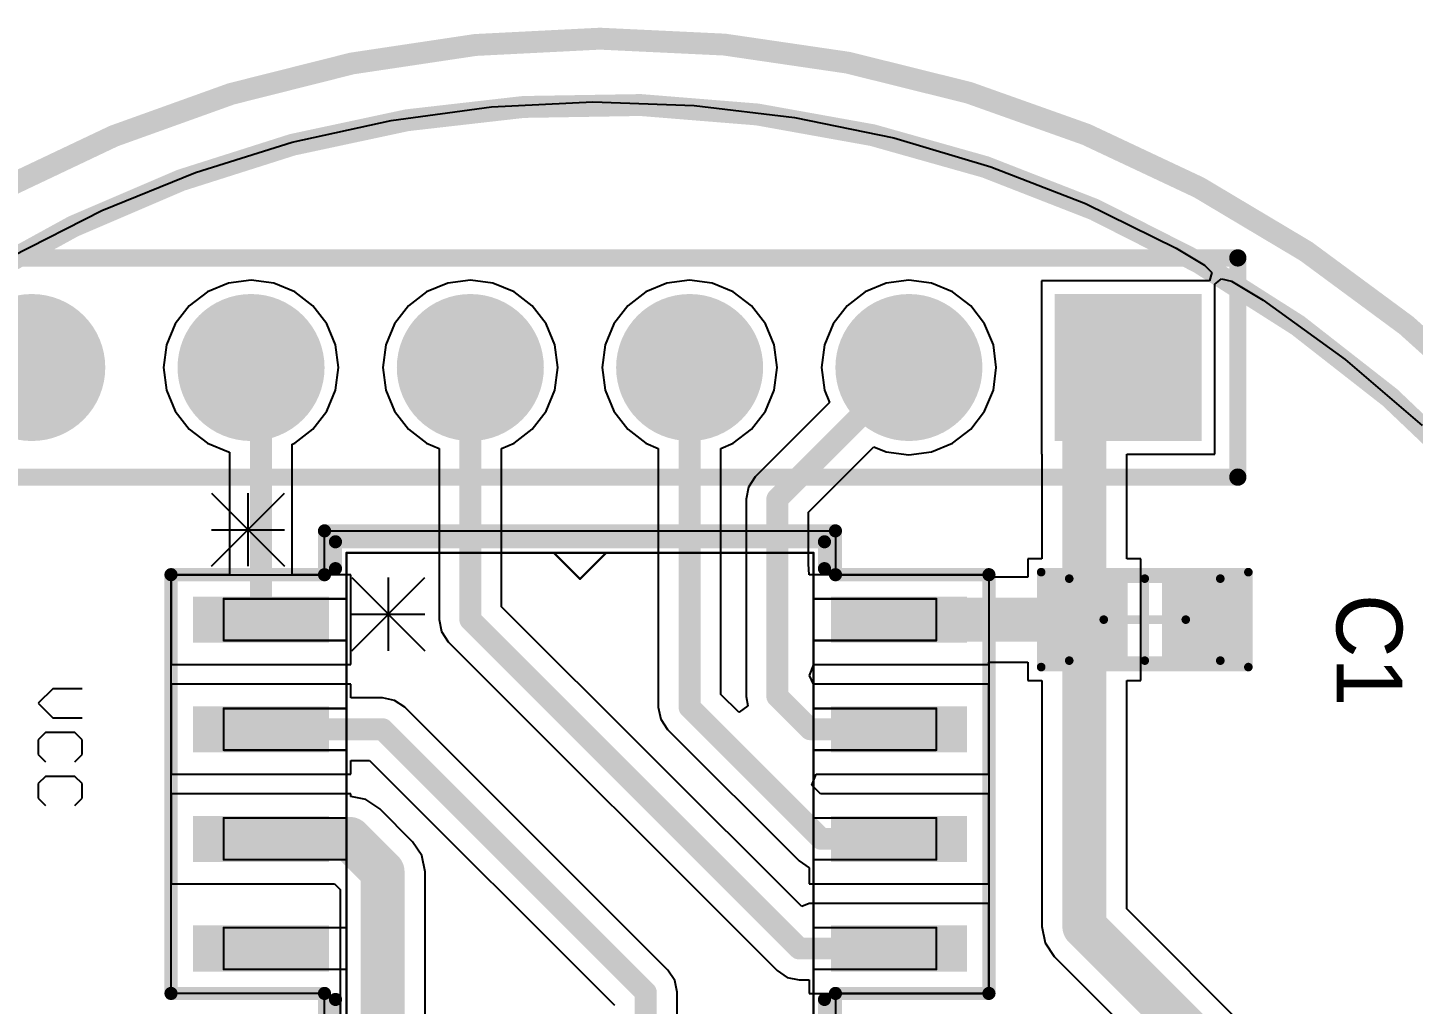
# Model space of a CAD drawing. Header units: millimetres. Extents: x 1.33 to 2.86, y 0.66 to 1.83.
# Drawn here: x 1.648 to 2.28, y 1.385 to 1.83 of the extents above; entities that cross this region are included whole.
import ezdxf

# ---------------------------------------------------------------- set-up
doc = ezdxf.new("R2010")
doc.units = ezdxf.units.MM
doc.header["$MEASUREMENT"] = 0
for name, color, linetype in [('BottomLayer', 5, 'Continuous'), ('BottomOverlay', 54, 'Continuous'), ('BottomSolder', 6, 'Continuous'), ('Mechanical13', 56, 'Continuous'), ('Mechanical15', 56, 'Continuous'), ('Mechanical9', 56, 'Continuous'), ('MultiLayer', 9, 'Continuous'), ('PadHoleLayer', 156, 'Continuous'), ('TopLayer', 1, 'Continuous'), ('TopOverlay', 2, 'Continuous'), ('TopPaste', 8, 'Continuous'), ('TopSolder', 216, 'Continuous')]:
    doc.layers.add(name, color=color, linetype=linetype)

# ---------------------------------------------------------------- blocks, each defined once
blk = doc.blocks.new('HDR1X6_1')
at = {"layer": 'BottomLayer', "const_width": 0.02953}
for points in [[(0.08524, 0, 1), (0.11476, 0, 1)], [(0.18524, 0, 1), (0.21476, 0, 1)], [(0.28524, 0, 1), (0.31476, 0, 1)], [(0.38524, 0, 1), (0.41476, 0, 1)], [(0.48524, 0, 1), (0.51476, 0, 1)]]:
    blk.add_lwpolyline(points, format="xyb", close=True, dxfattribs=at)
at = {"layer": 'BottomLayer'}
blk.add_solid([(-0.02953, -0.02953), (0.02953, -0.02953), (-0.02953, 0.02953), (0.02953, 0.02953)], dxfattribs=at)
at = {"layer": 'BottomSolder', "const_width": 0.03353}
for points in [[(0.08324, 0, 1), (0.11676, 0, 1)], [(0.18324, 0, 1), (0.21676, 0, 1)], [(0.28324, 0, 1), (0.31676, 0, 1)], [(0.38324, 0, 1), (0.41676, 0, 1)], [(0.48324, 0, 1), (0.51676, 0, 1)]]:
    blk.add_lwpolyline(points, format="xyb", close=True, dxfattribs=at)
at = {"layer": 'BottomSolder'}
blk.add_solid([(-0.03353, -0.03353), (0.03353, -0.03353), (-0.03353, 0.03353), (0.03353, 0.03353)], dxfattribs=at)
at = {"layer": 'MultiLayer', "const_width": 0.02953}
for points in [[(0.08524, 0, 1), (0.11476, 0, 1)], [(0.18524, 0, 1), (0.21476, 0, 1)], [(0.28524, 0, 1), (0.31476, 0, 1)], [(0.38524, 0, 1), (0.41476, 0, 1)], [(0.48524, 0, 1), (0.51476, 0, 1)]]:
    blk.add_lwpolyline(points, format="xyb", close=True, dxfattribs=at)
at = {"layer": 'MultiLayer'}
blk.add_solid([(-0.02953, -0.02953), (0.02953, -0.02953), (-0.02953, 0.02953), (0.02953, 0.02953)], dxfattribs=at)
at = {"layer": 'PadHoleLayer', "const_width": 0.01772}
for points in [[(-0.00886, 0, 1), (0.00886, 0, 1)], [(0.09114, 0, 1), (0.10886, 0, 1)], [(0.19114, 0, 1), (0.20886, 0, 1)], [(0.29114, 0, 1), (0.30886, 0, 1)], [(0.39114, 0, 1), (0.40886, 0, 1)], [(0.49114, 0, 1), (0.50886, 0, 1)]]:
    blk.add_lwpolyline(points, format="xyb", close=True, dxfattribs=at)
at = {"layer": 'TopLayer', "const_width": 0.02953}
for points in [[(0.08524, 0, 1), (0.11476, 0, 1)], [(0.18524, 0, 1), (0.21476, 0, 1)], [(0.28524, 0, 1), (0.31476, 0, 1)], [(0.38524, 0, 1), (0.41476, 0, 1)], [(0.48524, 0, 1), (0.51476, 0, 1)]]:
    blk.add_lwpolyline(points, format="xyb", close=True, dxfattribs=at)
at = {"layer": 'TopLayer'}
blk.add_solid([(-0.02953, -0.02953), (0.02953, -0.02953), (-0.02953, 0.02953), (0.02953, 0.02953)], dxfattribs=at)
at = {"layer": 'TopOverlay', "const_width": 0.00787}
for points in [[(-0.05, 0.05), (-0.05, -0.05)], [(0.55, 0.05), (-0.05, 0.05)], [(0.55, 0.05), (0.55, -0.05)], [(0.55, -0.05), (-0.05, -0.05)]]:
    blk.add_lwpolyline(points, dxfattribs=at)
at = {"layer": 'TopOverlay', "const_width": 0.00394}
for points in [[(-0.05197, 0.05, 1), (-0.04803, 0.05, 1)], [(-0.05197, 0.05, 1), (-0.04803, 0.05, 1)], [(0.54803, 0.05, 1), (0.55197, 0.05, 1)], [(0.54803, 0.05, 1), (0.55197, 0.05, 1)], [(-0.05197, -0.05, 1), (-0.04803, -0.05, 1)], [(-0.05197, -0.05, 1), (-0.04803, -0.05, 1)], [(0.54803, -0.05, 1), (0.55197, -0.05, 1)], [(0.54803, -0.05, 1), (0.55197, -0.05, 1)]]:
    blk.add_lwpolyline(points, format="xyb", close=True, dxfattribs=at)
at = {"layer": 'TopSolder', "const_width": 0.03353}
for points in [[(0.08324, 0, 1), (0.11676, 0, 1)], [(0.18324, 0, 1), (0.21676, 0, 1)], [(0.28324, 0, 1), (0.31676, 0, 1)], [(0.38324, 0, 1), (0.41676, 0, 1)], [(0.48324, 0, 1), (0.51676, 0, 1)]]:
    blk.add_lwpolyline(points, format="xyb", close=True, dxfattribs=at)
at = {"layer": 'TopSolder'}
blk.add_solid([(-0.03353, -0.03353), (0.03353, -0.03353), (-0.03353, 0.03353), (0.03353, 0.03353)], dxfattribs=at)
blk = doc.blocks.new('1025_B_2')
at = {"layer": 'BottomOverlay', "const_width": 0.01}
blk.add_lwpolyline([(0.73921, -0.14978, -7.20545), (0.73921, 0.14978)], format="xyb", dxfattribs=at)
blk = doc.blocks.new('1608_0603__4')
at = {"layer": 'Mechanical13', "const_width": 0.00394}
for points in [[(0.03445, 0.0187), (-0.03445, 0.0187)], [(-0.03445, 0.0187), (-0.03445, -0.0187)], [(0.03445, 0.0187), (0.03445, -0.0187)], [(0.03445, -0.0187), (-0.03445, -0.0187)]]:
    blk.add_lwpolyline(points, dxfattribs=at)
at = {"layer": 'Mechanical13', "const_width": 0.00197}
for points in [[(-0.03543, 0.0187, 1), (-0.03346, 0.0187, 1)], [(-0.03543, 0.0187, 1), (-0.03346, 0.0187, 1)], [(0.03346, 0.0187, 1), (0.03543, 0.0187, 1)], [(0.03346, 0.0187, 1), (0.03543, 0.0187, 1)], [(-0.03543, -0.0187, 1), (-0.03346, -0.0187, 1)], [(-0.03543, -0.0187, 1), (-0.03346, -0.0187, 1)], [(0.03346, -0.0187, 1), (0.03543, -0.0187, 1)], [(0.03346, -0.0187, 1), (0.03543, -0.0187, 1)]]:
    blk.add_lwpolyline(points, format="xyb", close=True, dxfattribs=at)
at = {"layer": 'Mechanical15', "const_width": 0.00394}
for points in [[(0.04724, 0.02165), (-0.04724, 0.02165)], [(-0.04724, 0.02165), (-0.04724, -0.02165)], [(0, 0.0187), (0, -0.0187)], [(0.04724, 0.02165), (0.04724, -0.02165)], [(0.0187, 0), (-0.0187, 0)], [(0.04724, -0.02165), (-0.04724, -0.02165)]]:
    blk.add_lwpolyline(points, dxfattribs=at)
at = {"layer": 'Mechanical15', "const_width": 0.00197}
for points in [[(-0.04823, 0.02165, 1), (-0.04626, 0.02165, 1)], [(-0.04823, 0.02165, 1), (-0.04626, 0.02165, 1)], [(-0.00098, 0.0187, 1), (0.00098, 0.0187, 1)], [(0.04626, 0.02165, 1), (0.04823, 0.02165, 1)], [(0.04626, 0.02165, 1), (0.04823, 0.02165, 1)], [(-0.01968, 0, 1), (-0.01772, 0, 1)], [(0.01772, 0, 1), (0.01969, 0, 1)], [(-0.00098, -0.0187, 1), (0.00098, -0.0187, 1)], [(-0.04823, -0.02165, 1), (-0.04626, -0.02165, 1)], [(-0.04823, -0.02165, 1), (-0.04626, -0.02165, 1)], [(0.04626, -0.02165, 1), (0.04823, -0.02165, 1)], [(0.04626, -0.02165, 1), (0.04823, -0.02165, 1)]]:
    blk.add_lwpolyline(points, format="xyb", close=True, dxfattribs=at)
at = {"layer": 'TopLayer'}
for points in [[(-0.01181, -0.01772), (-0.01181, 0.01772), (-0.04331, -0.01772), (-0.04331, 0.01772)], [(0.04331, -0.01772), (0.04331, 0.01772), (0.01181, -0.01772), (0.01181, 0.01772)]]:
    blk.add_solid(points, dxfattribs=at)
at = {"layer": 'TopPaste'}
for points in [[(-0.01181, -0.01772), (-0.01181, 0.01772), (-0.04331, -0.01772), (-0.04331, 0.01772)], [(0.04331, -0.01772), (0.04331, 0.01772), (0.01181, -0.01772), (0.01181, 0.01772)]]:
    blk.add_solid(points, dxfattribs=at)
at = {"layer": 'TopSolder'}
for points in [[(-0.00781, -0.02172), (-0.00781, 0.02172), (-0.04731, -0.02172), (-0.04731, 0.02172)], [(0.04731, -0.02172), (0.04731, 0.02172), (0.00781, -0.02172), (0.00781, 0.02172)]]:
    blk.add_solid(points, dxfattribs=at)
blk = doc.blocks.new('8S2_10')
at = {"layer": 'Mechanical13'}
for p, q in [((-0.104, 0.09415), (-0.07068, 0.06083)), ((-0.104, 0.06083), (-0.07068, 0.09415)), ((-0.08734, 0.06083), (-0.08734, 0.09415)), ((-0.104, 0.07749), (-0.07068, 0.07749))]:
    blk.add_line(p, q, dxfattribs=at)
at = {"layer": 'Mechanical13', "const_width": 0.001}
for points in [[(-0.1065, 0.1055), (0.1065, 0.1055)], [(-0.1065, -0.1055), (-0.1065, 0.1055)], [(-0.012, 0.1055), (0, 0.0935)], [(0, 0.0935), (0.012, 0.1055)], [(0.1065, -0.1055), (0.1065, 0.1055)], [(-0.1625, 0.0845), (-0.1065, 0.0845)], [(-0.1625, 0.0655), (-0.1625, 0.0845)], [(-0.1065, 0.0655), (-0.1065, 0.0845)], [(0.1065, 0.0655), (0.1065, 0.0845)], [(0.1065, 0.0845), (0.1625, 0.0845)], [(0.1625, 0.0655), (0.1625, 0.0845)], [(-0.1625, 0.0655), (-0.1065, 0.0655)], [(0.1065, 0.0655), (0.1625, 0.0655)], [(-0.1625, 0.0345), (-0.1065, 0.0345)], [(-0.1625, 0.0155), (-0.1625, 0.0345)], [(-0.1065, 0.0155), (-0.1065, 0.0345)], [(0.1065, 0.0155), (0.1065, 0.0345)], [(0.1065, 0.0345), (0.1625, 0.0345)], [(0.1625, 0.0155), (0.1625, 0.0345)], [(-0.1625, 0.0155), (-0.1065, 0.0155)], [(0.1065, 0.0155), (0.1625, 0.0155)], [(-0.1625, -0.0155), (-0.1065, -0.0155)], [(-0.1625, -0.0345), (-0.1625, -0.0155)], [(-0.1065, -0.0345), (-0.1065, -0.0155)], [(0.1065, -0.0345), (0.1065, -0.0155)], [(0.1065, -0.0155), (0.1625, -0.0155)], [(0.1625, -0.0345), (0.1625, -0.0155)], [(-0.1625, -0.0345), (-0.1065, -0.0345)], [(0.1065, -0.0345), (0.1625, -0.0345)], [(-0.1625, -0.0655), (-0.1065, -0.0655)], [(-0.1625, -0.0845), (-0.1625, -0.0655)], [(-0.1065, -0.0845), (-0.1065, -0.0655)], [(0.1065, -0.0845), (0.1065, -0.0655)], [(0.1065, -0.0655), (0.1625, -0.0655)], [(0.1625, -0.0845), (0.1625, -0.0655)], [(-0.1625, -0.0845), (-0.1065, -0.0845)], [(0.1065, -0.0845), (0.1625, -0.0845)], [(-0.1065, -0.1055), (0.1065, -0.1055)]]:
    blk.add_lwpolyline(points, dxfattribs=at)
at = {"layer": 'Mechanical13', "const_width": 0.0005}
for points in [[(-0.10675, 0.1055, 1), (-0.10625, 0.1055, 1)], [(-0.10675, 0.1055, 1), (-0.10625, 0.1055, 1)], [(-0.01225, 0.1055, 1), (-0.01175, 0.1055, 1)], [(0.01175, 0.1055, 1), (0.01225, 0.1055, 1)], [(0.10625, 0.1055, 1), (0.10675, 0.1055, 1)], [(0.10625, 0.1055, 1), (0.10675, 0.1055, 1)], [(-0.00025, 0.0935, 1), (0.00025, 0.0935, 1)], [(-0.00025, 0.0935, 1), (0.00025, 0.0935, 1)], [(-0.16275, 0.0845, 1), (-0.16225, 0.0845, 1)], [(-0.16275, 0.0845, 1), (-0.16225, 0.0845, 1)], [(-0.10675, 0.0845, 1), (-0.10625, 0.0845, 1)], [(-0.10675, 0.0845, 1), (-0.10625, 0.0845, 1)], [(0.10625, 0.0845, 1), (0.10675, 0.0845, 1)], [(0.10625, 0.0845, 1), (0.10675, 0.0845, 1)], [(0.16225, 0.0845, 1), (0.16275, 0.0845, 1)], [(0.16225, 0.0845, 1), (0.16275, 0.0845, 1)], [(-0.16275, 0.0655, 1), (-0.16225, 0.0655, 1)], [(-0.16275, 0.0655, 1), (-0.16225, 0.0655, 1)], [(-0.10675, 0.0655, 1), (-0.10625, 0.0655, 1)], [(-0.10675, 0.0655, 1), (-0.10625, 0.0655, 1)], [(0.10625, 0.0655, 1), (0.10675, 0.0655, 1)], [(0.10625, 0.0655, 1), (0.10675, 0.0655, 1)], [(0.16225, 0.0655, 1), (0.16275, 0.0655, 1)], [(0.16225, 0.0655, 1), (0.16275, 0.0655, 1)], [(-0.16275, 0.0345, 1), (-0.16225, 0.0345, 1)], [(-0.16275, 0.0345, 1), (-0.16225, 0.0345, 1)], [(-0.10675, 0.0345, 1), (-0.10625, 0.0345, 1)], [(-0.10675, 0.0345, 1), (-0.10625, 0.0345, 1)], [(0.10625, 0.0345, 1), (0.10675, 0.0345, 1)], [(0.10625, 0.0345, 1), (0.10675, 0.0345, 1)], [(0.16225, 0.0345, 1), (0.16275, 0.0345, 1)], [(0.16225, 0.0345, 1), (0.16275, 0.0345, 1)], [(-0.16275, 0.0155, 1), (-0.16225, 0.0155, 1)], [(-0.16275, 0.0155, 1), (-0.16225, 0.0155, 1)], [(-0.10675, 0.0155, 1), (-0.10625, 0.0155, 1)], [(-0.10675, 0.0155, 1), (-0.10625, 0.0155, 1)], [(0.10625, 0.0155, 1), (0.10675, 0.0155, 1)], [(0.10625, 0.0155, 1), (0.10675, 0.0155, 1)], [(0.16225, 0.0155, 1), (0.16275, 0.0155, 1)], [(0.16225, 0.0155, 1), (0.16275, 0.0155, 1)], [(-0.16275, -0.0155, 1), (-0.16225, -0.0155, 1)], [(-0.16275, -0.0155, 1), (-0.16225, -0.0155, 1)], [(-0.10675, -0.0155, 1), (-0.10625, -0.0155, 1)], [(-0.10675, -0.0155, 1), (-0.10625, -0.0155, 1)], [(0.10625, -0.0155, 1), (0.10675, -0.0155, 1)], [(0.10625, -0.0155, 1), (0.10675, -0.0155, 1)], [(0.16225, -0.0155, 1), (0.16275, -0.0155, 1)], [(0.16225, -0.0155, 1), (0.16275, -0.0155, 1)], [(-0.16275, -0.0345, 1), (-0.16225, -0.0345, 1)], [(-0.16275, -0.0345, 1), (-0.16225, -0.0345, 1)], [(-0.10675, -0.0345, 1), (-0.10625, -0.0345, 1)], [(-0.10675, -0.0345, 1), (-0.10625, -0.0345, 1)], [(0.10625, -0.0345, 1), (0.10675, -0.0345, 1)], [(0.10625, -0.0345, 1), (0.10675, -0.0345, 1)], [(0.16225, -0.0345, 1), (0.16275, -0.0345, 1)], [(0.16225, -0.0345, 1), (0.16275, -0.0345, 1)], [(-0.16275, -0.0655, 1), (-0.16225, -0.0655, 1)], [(-0.16275, -0.0655, 1), (-0.16225, -0.0655, 1)], [(-0.10675, -0.0655, 1), (-0.10625, -0.0655, 1)], [(-0.10675, -0.0655, 1), (-0.10625, -0.0655, 1)], [(0.10625, -0.0655, 1), (0.10675, -0.0655, 1)], [(0.10625, -0.0655, 1), (0.10675, -0.0655, 1)], [(0.16225, -0.0655, 1), (0.16275, -0.0655, 1)], [(0.16225, -0.0655, 1), (0.16275, -0.0655, 1)], [(-0.16275, -0.0845, 1), (-0.16225, -0.0845, 1)], [(-0.16275, -0.0845, 1), (-0.16225, -0.0845, 1)], [(-0.10675, -0.0845, 1), (-0.10625, -0.0845, 1)], [(-0.10675, -0.0845, 1), (-0.10625, -0.0845, 1)], [(0.10625, -0.0845, 1), (0.10675, -0.0845, 1)], [(0.10625, -0.0845, 1), (0.10675, -0.0845, 1)], [(0.16225, -0.0845, 1), (0.16275, -0.0845, 1)], [(0.16225, -0.0845, 1), (0.16275, -0.0845, 1)], [(-0.10675, -0.1055, 1), (-0.10625, -0.1055, 1)], [(-0.10675, -0.1055, 1), (-0.10625, -0.1055, 1)], [(0.10625, -0.1055, 1), (0.10675, -0.1055, 1)], [(0.10625, -0.1055, 1), (0.10675, -0.1055, 1)]]:
    blk.add_lwpolyline(points, format="xyb", close=True, dxfattribs=at)
at = {"layer": 'Mechanical15'}
for p, q in [((-0.1165, 0.0955), (-0.1165, 0.1155)), ((-0.1165, 0.1155), (0.1165, 0.1155)), ((0.1165, 0.1155), (0.1165, 0.0955)), ((-0.1865, -0.0955), (-0.1865, 0.0955)), ((-0.1865, 0.0955), (-0.1165, 0.0955)), ((0.1165, 0.0955), (0.1865, 0.0955)), ((0.1865, 0.0955), (0.1865, -0.0955)), ((-0.1165, -0.0955), (-0.1865, -0.0955)), ((-0.1165, -0.1155), (-0.1165, -0.0955)), ((0.1865, -0.0955), (0.1165, -0.0955)), ((0.1165, -0.0955), (0.1165, -0.1155)), ((0.1165, -0.1155), (-0.1165, -0.1155))]:
    blk.add_line(p, q, dxfattribs=at)
at = {"layer": 'Mechanical15', "const_width": 0.006}
for points in [[(-0.1165, 0.0955), (-0.1165, 0.1155)], [(-0.1165, 0.1155), (0.1165, 0.1155)], [(0.1165, 0.0955), (0.1165, 0.1155)], [(-0.1865, -0.0955), (-0.1865, 0.0955)], [(-0.1865, 0.0955), (-0.1165, 0.0955)], [(0.1165, 0.0955), (0.1865, 0.0955)], [(0.1865, -0.0955), (0.1865, 0.0955)], [(-0.1865, -0.0955), (-0.1165, -0.0955)], [(-0.1165, -0.1155), (-0.1165, -0.0955)], [(0.1165, -0.0955), (0.1865, -0.0955)], [(0.1165, -0.1155), (0.1165, -0.0955)], [(-0.1165, -0.1155), (0.1165, -0.1155)]]:
    blk.add_lwpolyline(points, dxfattribs=at)
at = {"layer": 'Mechanical15', "const_width": 0.003}
for points in [[(-0.118, 0.1155, 1), (-0.115, 0.1155, 1)], [(-0.118, 0.1155, 1), (-0.115, 0.1155, 1)], [(0.115, 0.1155, 1), (0.118, 0.1155, 1)], [(0.115, 0.1155, 1), (0.118, 0.1155, 1)], [(-0.188, 0.0955, 1), (-0.185, 0.0955, 1)], [(-0.188, 0.0955, 1), (-0.185, 0.0955, 1)], [(-0.118, 0.0955, 1), (-0.115, 0.0955, 1)], [(-0.118, 0.0955, 1), (-0.115, 0.0955, 1)], [(0.115, 0.0955, 1), (0.118, 0.0955, 1)], [(0.115, 0.0955, 1), (0.118, 0.0955, 1)], [(0.185, 0.0955, 1), (0.188, 0.0955, 1)], [(0.185, 0.0955, 1), (0.188, 0.0955, 1)], [(-0.188, -0.0955, 1), (-0.185, -0.0955, 1)], [(-0.188, -0.0955, 1), (-0.185, -0.0955, 1)], [(-0.118, -0.0955, 1), (-0.115, -0.0955, 1)], [(-0.118, -0.0955, 1), (-0.115, -0.0955, 1)], [(0.115, -0.0955, 1), (0.118, -0.0955, 1)], [(0.115, -0.0955, 1), (0.118, -0.0955, 1)], [(0.185, -0.0955, 1), (0.188, -0.0955, 1)], [(0.185, -0.0955, 1), (0.188, -0.0955, 1)], [(-0.118, -0.1155, 1), (-0.115, -0.1155, 1)], [(-0.118, -0.1155, 1), (-0.115, -0.1155, 1)], [(0.115, -0.1155, 1), (0.118, -0.1155, 1)], [(0.115, -0.1155, 1), (0.118, -0.1155, 1)]]:
    blk.add_lwpolyline(points, format="xyb", close=True, dxfattribs=at)
at = {"layer": 'TopLayer'}
for points in [[(-0.1765, 0.0645), (-0.1145, 0.0645), (-0.1765, 0.0855), (-0.1145, 0.0855)], [(0.1145, 0.0645), (0.1765, 0.0645), (0.1145, 0.0855), (0.1765, 0.0855)], [(-0.1765, 0.0145), (-0.1145, 0.0145), (-0.1765, 0.0355), (-0.1145, 0.0355)], [(0.1145, 0.0145), (0.1765, 0.0145), (0.1145, 0.0355), (0.1765, 0.0355)], [(-0.1765, -0.0355), (-0.1145, -0.0355), (-0.1765, -0.0145), (-0.1145, -0.0145)], [(0.1145, -0.0355), (0.1765, -0.0355), (0.1145, -0.0145), (0.1765, -0.0145)], [(-0.1765, -0.0855), (-0.1145, -0.0855), (-0.1765, -0.0645), (-0.1145, -0.0645)], [(0.1145, -0.0855), (0.1765, -0.0855), (0.1145, -0.0645), (0.1765, -0.0645)]]:
    blk.add_solid(points, dxfattribs=at)
at = {"layer": 'TopOverlay'}
for p, q in [((-0.168, 0.13265), (-0.13468, 0.09933)), ((-0.168, 0.09933), (-0.13468, 0.13265)), ((-0.15134, 0.09933), (-0.15134, 0.13265)), ((-0.168, 0.11599), (-0.13468, 0.11599))]:
    blk.add_line(p, q, dxfattribs=at)
at = {"layer": 'TopOverlay', "const_width": 0.006}
for points in [[(-0.1115, 0.1105), (0.1115, 0.1105)], [(-0.1115, 0.09825), (-0.1115, 0.1105)], [(0.1115, 0.09825), (0.1115, 0.1105)], [(-0.1115, -0.1105), (-0.1115, -0.09825)], [(0.1115, -0.1105), (0.1115, -0.09825)], [(-0.1115, -0.1105), (0.1115, -0.1105)]]:
    blk.add_lwpolyline(points, dxfattribs=at)
at = {"layer": 'TopOverlay', "const_width": 0.003}
for points in [[(-0.113, 0.1105, 1), (-0.11, 0.1105, 1)], [(-0.113, 0.1105, 1), (-0.11, 0.1105, 1)], [(0.11, 0.1105, 1), (0.113, 0.1105, 1)], [(0.11, 0.1105, 1), (0.113, 0.1105, 1)], [(-0.113, 0.09825, 1), (-0.11, 0.09825, 1)], [(0.11, 0.09825, 1), (0.113, 0.09825, 1)], [(-0.113, -0.09825, 1), (-0.11, -0.09825, 1)], [(0.11, -0.09825, 1), (0.113, -0.09825, 1)], [(-0.113, -0.1105, 1), (-0.11, -0.1105, 1)], [(-0.113, -0.1105, 1), (-0.11, -0.1105, 1)], [(0.11, -0.1105, 1), (0.113, -0.1105, 1)], [(0.11, -0.1105, 1), (0.113, -0.1105, 1)]]:
    blk.add_lwpolyline(points, format="xyb", close=True, dxfattribs=at)
at = {"layer": 'TopPaste'}
for points in [[(-0.1765, 0.0645), (-0.1145, 0.0645), (-0.1765, 0.0855), (-0.1145, 0.0855)], [(0.1145, 0.0645), (0.1765, 0.0645), (0.1145, 0.0855), (0.1765, 0.0855)], [(-0.1765, 0.0145), (-0.1145, 0.0145), (-0.1765, 0.0355), (-0.1145, 0.0355)], [(0.1145, 0.0145), (0.1765, 0.0145), (0.1145, 0.0355), (0.1765, 0.0355)], [(-0.1765, -0.0355), (-0.1145, -0.0355), (-0.1765, -0.0145), (-0.1145, -0.0145)], [(0.1145, -0.0355), (0.1765, -0.0355), (0.1145, -0.0145), (0.1765, -0.0145)], [(-0.1765, -0.0855), (-0.1145, -0.0855), (-0.1765, -0.0645), (-0.1145, -0.0645)], [(0.1145, -0.0855), (0.1765, -0.0855), (0.1145, -0.0645), (0.1765, -0.0645)]]:
    blk.add_solid(points, dxfattribs=at)
at = {"layer": 'TopSolder'}
for points in [[(-0.1765, 0.0645), (-0.1145, 0.0645), (-0.1765, 0.0855), (-0.1145, 0.0855)], [(0.1145, 0.0645), (0.1765, 0.0645), (0.1145, 0.0855), (0.1765, 0.0855)], [(-0.1765, 0.0145), (-0.1145, 0.0145), (-0.1765, 0.0355), (-0.1145, 0.0355)], [(0.1145, 0.0145), (0.1765, 0.0145), (0.1145, 0.0355), (0.1765, 0.0355)], [(-0.1765, -0.0355), (-0.1145, -0.0355), (-0.1765, -0.0145), (-0.1145, -0.0145)], [(0.1145, -0.0355), (0.1765, -0.0355), (0.1145, -0.0145), (0.1765, -0.0145)], [(-0.1765, -0.0855), (-0.1145, -0.0855), (-0.1765, -0.0645), (-0.1145, -0.0645)], [(0.1145, -0.0855), (0.1765, -0.0855), (0.1145, -0.0645), (0.1765, -0.0645)]]:
    blk.add_solid(points, dxfattribs=at)

msp = doc.modelspace()

# ---------------------------------------------------------------- linework, layer by layer
at = {"layer": 'Mechanical9', "const_width": 0.01}
msp.add_lwpolyline([(2.46451, 1.075, -6.673687), (2.46452, 1.41499)], format="xyb", dxfattribs=at)
at = {"layer": 'TopLayer'}
for p, q in [((1.85971, 1.79387), (1.90585, 1.79615)), ((1.90585, 1.79615), (1.95202, 1.79454)), ((1.95202, 1.79454), (1.99789, 1.78904)), ((1.81393, 1.78772), (1.85971, 1.79387)), ((1.99789, 1.78904), (2.04313, 1.77971)), ((1.76882, 1.77773), (1.81393, 1.78772)), ((1.72472, 1.76399), (1.76882, 1.77773)), ((2.04313, 1.77971), (2.08743, 1.76661)), ((1.68193, 1.74658), (1.72472, 1.76399)), ((2.08743, 1.76661), (2.13046, 1.74982)), ((1.64075, 1.72564), (1.68193, 1.74658)), ((2.13046, 1.74982), (2.17194, 1.72947)), ((2.17194, 1.72947), (2.18486, 1.72172)), ((2.18486, 1.72172), (2.1882, 1.71839)), ((1.73968, 1.71351), (1.73007, 1.70953)), ((1.75, 1.71487), (1.73968, 1.71351)), ((1.76032, 1.71351), (1.75, 1.71487)), ((1.76993, 1.70953), (1.76032, 1.71351)), ((1.83968, 1.71351), (1.83007, 1.70953)), ((1.85, 1.71487), (1.83968, 1.71351)), ((1.86032, 1.71351), (1.85, 1.71487)), ((1.86993, 1.70953), (1.86032, 1.71351)), ((1.93968, 1.71351), (1.93007, 1.70953)), ((1.95, 1.71487), (1.93968, 1.71351)), ((1.96032, 1.71351), (1.95, 1.71487)), ((1.96993, 1.70953), (1.96032, 1.71351)), ((2.03968, 1.71351), (2.03007, 1.70953)), ((2.05, 1.71487), (2.03968, 1.71351)), ((2.06032, 1.71351), (2.05, 1.71487)), ((2.06993, 1.70953), (2.06032, 1.71351)), ((2.18512, 1.71453), (2.11047, 1.71453)), ((2.11047, 1.71453), (2.11047, 1.63547)), ((2.18713, 1.71453), (2.18512, 1.71453)), ((2.1882, 1.71839), (2.18713, 1.71453)), ((2.1882, 1.71839), (2.1882, 1.71839)), ((2.1882, 1.71839), (2.1882, 1.71839)), ((2.18953, 1.71309), (2.19258, 1.71546)), ((2.18953, 1.71017), (2.18953, 1.71309)), ((2.19258, 1.71546), (2.19707, 1.71439)), ((2.19707, 1.71439), (2.21155, 1.70571)), ((1.73007, 1.70953), (1.72181, 1.70319)), ((1.77819, 1.70319), (1.76993, 1.70953)), ((1.83007, 1.70953), (1.82181, 1.70319)), ((1.87819, 1.70319), (1.86993, 1.70953)), ((1.93007, 1.70953), (1.92181, 1.70319)), ((1.97819, 1.70319), (1.96993, 1.70953)), ((2.03007, 1.70953), (2.02181, 1.70319)), ((2.07819, 1.70319), (2.06993, 1.70953)), ((2.18953, 1.63547), (2.18953, 1.71017)), ((1.72181, 1.70319), (1.71547, 1.69493)), ((1.78453, 1.69493), (1.77819, 1.70319)), ((1.82181, 1.70319), (1.81547, 1.69493)), ((1.88453, 1.69493), (1.87819, 1.70319)), ((1.92181, 1.70319), (1.91547, 1.69493)), ((1.98453, 1.69493), (1.97819, 1.70319)), ((2.02181, 1.70319), (2.01547, 1.69493)), ((2.08453, 1.69493), (2.07819, 1.70319)), ((2.21155, 1.70571), (2.24902, 1.67869)), ((1.71547, 1.69493), (1.71149, 1.68532)), ((1.78851, 1.68532), (1.78453, 1.69493)), ((1.81547, 1.69493), (1.81149, 1.68532)), ((1.88851, 1.68532), (1.88453, 1.69493)), ((1.91547, 1.69493), (1.91149, 1.68532)), ((1.98851, 1.68532), (1.98453, 1.69493)), ((2.01547, 1.69493), (2.01149, 1.68532)), ((2.08851, 1.68532), (2.08453, 1.69493)), ((1.71149, 1.68532), (1.71013, 1.675)), ((1.78987, 1.675), (1.78851, 1.68532)), ((1.81149, 1.68532), (1.81013, 1.675)), ((1.88987, 1.675), (1.88851, 1.68532)), ((1.91149, 1.68532), (1.91013, 1.675)), ((1.98987, 1.675), (1.98851, 1.68532)), ((2.01149, 1.68532), (2.01013, 1.675)), ((2.08987, 1.675), (2.08851, 1.68532)), ((1.71013, 1.675), (1.71149, 1.66468)), ((1.78851, 1.66468), (1.78987, 1.675)), ((1.81013, 1.675), (1.81149, 1.66468)), ((1.88851, 1.66468), (1.88987, 1.675)), ((1.91013, 1.675), (1.91149, 1.66468)), ((1.98851, 1.66468), (1.98987, 1.675)), ((2.01013, 1.675), (2.01149, 1.66468)), ((2.08851, 1.66468), (2.08987, 1.675)), ((2.24902, 1.67869), (2.28409, 1.64862)), ((1.71149, 1.66468), (1.71547, 1.65507)), ((1.78453, 1.65507), (1.78851, 1.66468)), ((1.81149, 1.66468), (1.81547, 1.65507)), ((1.88453, 1.65507), (1.88851, 1.66468)), ((1.91149, 1.66468), (1.91547, 1.65507)), ((1.98453, 1.65507), (1.98851, 1.66468)), ((2.01149, 1.66468), (2.01383, 1.65902)), ((2.08453, 1.65507), (2.08851, 1.66468)), ((2.01383, 1.65902), (1.97991, 1.62509)), ((1.71547, 1.65507), (1.72181, 1.64681)), ((1.77819, 1.64681), (1.78453, 1.65507)), ((1.81547, 1.65507), (1.82181, 1.64681)), ((1.87819, 1.64681), (1.88453, 1.65507)), ((1.91547, 1.65507), (1.92181, 1.64681)), ((1.97819, 1.64681), (1.98453, 1.65507)), ((2.07819, 1.64681), (2.08453, 1.65507)), ((1.72181, 1.64681), (1.73007, 1.64047)), ((1.76993, 1.64047), (1.77819, 1.64681)), ((1.82181, 1.64681), (1.83007, 1.64047)), ((1.86993, 1.64047), (1.87819, 1.64681)), ((1.92181, 1.64681), (1.93007, 1.64047)), ((1.96993, 1.64047), (1.97819, 1.64681)), ((2.06993, 1.64047), (2.07819, 1.64681)), ((1.73007, 1.64047), (1.73968, 1.63649)), ((1.76877, 1.63999), (1.76993, 1.64047)), ((1.76877, 1.5805), (1.76877, 1.63999)), ((1.83007, 1.64047), (1.83573, 1.63813)), ((1.83573, 1.63813), (1.83573, 1.56)), ((1.86427, 1.63813), (1.86993, 1.64047)), ((1.86427, 1.56591), (1.86427, 1.63813)), ((1.93007, 1.64047), (1.93573, 1.63813)), ((1.93573, 1.63813), (1.93573, 1.52)), ((1.96427, 1.63813), (1.96993, 1.64047)), ((1.96427, 1.52591), (1.96427, 1.63813)), ((2.00427, 1.60909), (2.03402, 1.63883)), ((2.03402, 1.63883), (2.03968, 1.63649)), ((2.06032, 1.63649), (2.06993, 1.64047)), ((1.73968, 1.63649), (1.74023, 1.63642)), ((1.74023, 1.63642), (1.74023, 1.5805)), ((2.03968, 1.63649), (2.05, 1.63513)), ((2.05, 1.63513), (2.06032, 1.63649)), ((2.11047, 1.63547), (2.11063, 1.63547)), ((2.11063, 1.63547), (2.11063, 1.58772)), ((2.14937, 1.58772), (2.14937, 1.63547)), ((2.14937, 1.63547), (2.18953, 1.63547)), ((1.97991, 1.62509), (1.97681, 1.62046)), ((1.97681, 1.62046), (1.97573, 1.615)), ((1.97573, 1.615), (1.97573, 1.615)), ((1.97573, 1.615), (1.97573, 1.525)), ((2.00427, 1.58541), (2.00427, 1.60909)), ((2.11063, 1.58772), (2.10425, 1.58772)), ((2.10425, 1.58772), (2.10425, 1.57937)), ((2.15575, 1.58772), (2.14937, 1.58772)), ((2.15575, 1.53228), (2.15575, 1.58772)), ((1.74023, 1.5805), (1.7135, 1.5805)), ((1.7135, 1.5805), (1.7135, 1.5395)), ((1.7955, 1.5805), (1.76877, 1.5805)), ((1.7955, 1.5395), (1.7955, 1.5805)), ((2.0045, 1.5805), (2.00427, 1.58541)), ((2.0865, 1.5805), (2.0045, 1.5805)), ((2.0865, 1.57937), (2.0865, 1.5805)), ((2.10425, 1.57937), (2.0865, 1.57937)), ((2.0011, 1.42909), (1.86427, 1.56591)), ((1.83573, 1.56), (1.83573, 1.56)), ((1.83573, 1.56), (1.83681, 1.55454)), ((1.83681, 1.55454), (1.83991, 1.54991)), ((1.83991, 1.54991), (1.98991, 1.39991)), ((1.7135, 1.5395), (1.7955, 1.5395)), ((2.0047, 1.5345), (2.00662, 1.5395)), ((2.00662, 1.5395), (2.0865, 1.5395)), ((2.0865, 1.5395), (2.0865, 1.54063)), ((2.0865, 1.54063), (2.10425, 1.54063)), ((2.10425, 1.54063), (2.10425, 1.53228)), ((1.7955, 1.5305), (1.7135, 1.5305)), ((1.7135, 1.5305), (1.7135, 1.4895)), ((1.7955, 1.52427), (1.7955, 1.5305)), ((2.00654, 1.5305), (2.0047, 1.5345)), ((2.0865, 1.5305), (2.00654, 1.5305)), ((2.0865, 1.4895), (2.0865, 1.5305)), ((2.10425, 1.53228), (2.11063, 1.53228)), ((2.11063, 1.53228), (2.11063, 1.42)), ((2.14937, 1.42802), (2.14937, 1.53228)), ((2.14937, 1.53228), (2.15575, 1.53228)), ((1.81, 1.52427), (1.7955, 1.52427)), ((1.81546, 1.52319), (1.81, 1.52427)), ((1.81, 1.52427), (1.81, 1.52427)), ((1.82009, 1.52009), (1.81546, 1.52319)), ((1.97246, 1.51772), (1.96427, 1.52591)), ((1.97573, 1.525), (1.97573, 1.525)), ((1.97573, 1.525), (1.97659, 1.52067)), ((1.94009, 1.40009), (1.82009, 1.52009)), ((1.93573, 1.52), (1.93573, 1.52)), ((1.93573, 1.52), (1.93681, 1.51454)), ((1.97255, 1.51776), (1.97246, 1.51772)), ((1.97659, 1.52067), (1.97255, 1.51776)), ((1.93681, 1.51454), (1.93991, 1.50991)), ((1.93991, 1.50991), (1.99991, 1.44991)), ((1.7955, 1.4895), (1.7955, 1.49573)), ((1.7955, 1.49573), (1.80409, 1.49573)), ((1.80409, 1.49573), (1.91573, 1.38409)), ((1.7135, 1.4895), (1.7955, 1.4895)), ((2.00569, 1.4845), (2.00776, 1.4895)), ((2.00776, 1.4895), (2.0865, 1.4895)), ((1.7955, 1.4805), (1.7135, 1.4805)), ((1.7135, 1.4805), (1.7135, 1.4395)), ((1.7955, 1.47927), (1.7955, 1.4805)), ((1.80241, 1.4779), (1.7955, 1.47927)), ((2.00969, 1.4805), (2.00569, 1.4845)), ((2.0865, 1.4805), (2.00969, 1.4805)), ((2.0865, 1.4395), (2.0865, 1.4805)), ((1.8087, 1.4737), (1.80241, 1.4779)), ((1.8237, 1.4587), (1.8087, 1.4737)), ((1.8279, 1.45241), (1.8237, 1.4587)), ((1.82937, 1.445), (1.8279, 1.45241)), ((1.99991, 1.44991), (1.99991, 1.44991)), ((1.99991, 1.44991), (2.0045, 1.44684)), ((1.82937, 1.18302), (1.82937, 1.445)), ((2.0045, 1.44684), (2.0045, 1.4395)), ((1.7135, 1.4395), (1.7881, 1.4395)), ((1.7881, 1.4395), (1.79063, 1.43698)), ((1.79063, 1.43698), (1.79063, 1.175)), ((2.0045, 1.4395), (2.0865, 1.4395)), ((2.0045, 1.4305), (2.0011, 1.42909)), ((2.0865, 1.4305), (2.0045, 1.4305)), ((2.0045, 1.4305), (2.0045, 1.4305)), ((2.0865, 1.3895), (2.0865, 1.4305)), ((2.2649, 1.3125), (2.14937, 1.42802)), ((2.11063, 1.42), (2.1121, 1.41259)), ((2.1121, 1.41259), (2.1163, 1.4063)), ((2.1163, 1.4063), (2.2426, 1.28)), ((1.94319, 1.39546), (1.94009, 1.40009)), ((1.94009, 1.40009), (1.94009, 1.40009)), ((1.98991, 1.39991), (1.98991, 1.39991)), ((1.98991, 1.39991), (1.99454, 1.39681)), ((1.99454, 1.39681), (2, 1.39573)), ((1.94427, 1.39), (1.94319, 1.39546)), ((2, 1.39573), (2.0045, 1.39573)), ((2.0045, 1.39573), (2.0045, 1.3895)), ((1.94427, 1.36272), (1.94427, 1.39)), ((2.0045, 1.3895), (2.0865, 1.3895))]:
    msp.add_line(p, q, dxfattribs=at)
for points, const_width in [([(2.13, 1.655), (2.15, 1.675)], 0.02), ([(1.75, 1.675), (1.7545, 1.6705)], 0.01), ([(1.7545, 1.56), (1.7545, 1.6705)], 0.01), ([(1.85, 1.56), (1.85, 1.675)], 0.01), ([(1.95, 1.52), (1.95, 1.675)], 0.01), ([(1.99, 1.615), (2.05, 1.675)], 0.01), ([(2.13, 1.56), (2.13, 1.655)], 0.02), ([(1.99, 1.525), (1.99, 1.615)], 0.01), ([(2.0455, 1.56), (2.13, 1.56)], 0.02), ([(2.13, 1.42), (2.13, 1.56)], 0.02), ([(1.85, 1.56), (2, 1.41)], 0.01), ([(1.99, 1.525), (2.005, 1.51)], 0.01), ([(1.95, 1.52), (2.01, 1.46)], 0.01), ([(1.7545, 1.51), (1.81, 1.51)], 0.01), ([(1.81, 1.51), (1.93, 1.39)], 0.01), ([(2.005, 1.51), (2.0455, 1.51)], 0.01), ([(1.7545, 1.46), (1.795, 1.46)], 0.02), ([(1.795, 1.46), (1.81, 1.445)], 0.02), ([(2.01, 1.46), (2.0455, 1.46)], 0.01), ([(1.81, 1.175), (1.81, 1.445)], 0.02), ([(2.13, 1.42), (2.27, 1.28)], 0.02), ([(2, 1.41), (2.0455, 1.41)], 0.01), ([(1.93, 1.33547), (1.93, 1.39)], 0.01)]:
    msp.add_lwpolyline(points, dxfattribs=dict(at, const_width=const_width))
for points, const_width in [([(2.145, 1.675, 1), (2.155, 1.675, 1)], 0.01), ([(1.7475, 1.675, 1), (1.7525, 1.675, 1)], 0.005), ([(1.752, 1.6705, 1), (1.757, 1.6705, 1)], 0.005), ([(1.752, 1.6705, 1), (1.757, 1.6705, 1)], 0.005), ([(1.8475, 1.675, 1), (1.8525, 1.675, 1)], 0.005), ([(1.9475, 1.675, 1), (1.9525, 1.675, 1)], 0.005), ([(2.0475, 1.675, 1), (2.0525, 1.675, 1)], 0.005), ([(2.125, 1.655, 1), (2.135, 1.655, 1)], 0.01), ([(2.125, 1.655, 1), (2.135, 1.655, 1)], 0.01), ([(1.9875, 1.615, 1), (1.9925, 1.615, 1)], 0.005), ([(1.9875, 1.615, 1), (1.9925, 1.615, 1)], 0.005), ([(2.0405, 1.56, 1), (2.0505, 1.56, 1)], 0.01), ([(2.125, 1.56, 1), (2.135, 1.56, 1)], 0.01), ([(2.125, 1.56, 1), (2.135, 1.56, 1)], 0.01), ([(2.125, 1.56, 1), (2.135, 1.56, 1)], 0.01), ([(1.752, 1.56, 1), (1.757, 1.56, 1)], 0.005), ([(1.8475, 1.56, 1), (1.8525, 1.56, 1)], 0.005), ([(1.8475, 1.56, 1), (1.8525, 1.56, 1)], 0.005), ([(1.9875, 1.525, 1), (1.9925, 1.525, 1)], 0.005), ([(1.9875, 1.525, 1), (1.9925, 1.525, 1)], 0.005), ([(1.9475, 1.52, 1), (1.9525, 1.52, 1)], 0.005), ([(1.9475, 1.52, 1), (1.9525, 1.52, 1)], 0.005), ([(1.752, 1.51, 1), (1.757, 1.51, 1)], 0.005), ([(1.8075, 1.51, 1), (1.8125, 1.51, 1)], 0.005), ([(1.8075, 1.51, 1), (1.8125, 1.51, 1)], 0.005), ([(2.0025, 1.51, 1), (2.0075, 1.51, 1)], 0.005), ([(2.0025, 1.51, 1), (2.0075, 1.51, 1)], 0.005), ([(2.043, 1.51, 1), (2.048, 1.51, 1)], 0.005), ([(1.7495, 1.46, 1), (1.7595, 1.46, 1)], 0.01), ([(1.79, 1.46, 1), (1.8, 1.46, 1)], 0.01), ([(1.79, 1.46, 1), (1.8, 1.46, 1)], 0.01), ([(2.0075, 1.46, 1), (2.0125, 1.46, 1)], 0.005), ([(2.0075, 1.46, 1), (2.0125, 1.46, 1)], 0.005), ([(2.043, 1.46, 1), (2.048, 1.46, 1)], 0.005), ([(1.805, 1.445, 1), (1.815, 1.445, 1)], 0.01), ([(1.805, 1.445, 1), (1.815, 1.445, 1)], 0.01), ([(2.125, 1.42, 1), (2.135, 1.42, 1)], 0.01), ([(2.125, 1.42, 1), (2.135, 1.42, 1)], 0.01), ([(1.9975, 1.41, 1), (2.0025, 1.41, 1)], 0.005), ([(1.9975, 1.41, 1), (2.0025, 1.41, 1)], 0.005), ([(2.043, 1.41, 1), (2.048, 1.41, 1)], 0.005), ([(1.9275, 1.39, 1), (1.9325, 1.39, 1)], 0.005), ([(1.9275, 1.39, 1), (1.9325, 1.39, 1)], 0.005)]:
    msp.add_lwpolyline(points, format="xyb", close=True, dxfattribs=dict(at, const_width=const_width))
at = {"layer": 'TopOverlay'}
for p, q in [((1.65963, 1.5285), (1.65296, 1.52184)), ((1.67295, 1.5285), (1.65963, 1.5285)), ((1.65296, 1.52184), (1.65963, 1.51517)), ((1.65963, 1.51517), (1.67295, 1.51517)), ((1.65629, 1.50851), (1.65296, 1.50517)), ((1.65296, 1.50517), (1.65296, 1.49851)), ((1.66962, 1.50851), (1.65629, 1.50851)), ((1.67295, 1.50517), (1.66962, 1.50851)), ((1.67295, 1.49851), (1.67295, 1.50517)), ((1.65296, 1.49851), (1.65629, 1.49518)), ((1.66962, 1.49518), (1.67295, 1.49851)), ((1.65629, 1.48851), (1.65296, 1.48518)), ((1.65296, 1.48518), (1.65296, 1.47852)), ((1.66962, 1.48851), (1.65629, 1.48851)), ((1.67295, 1.48518), (1.66962, 1.48851)), ((1.67295, 1.47852), (1.67295, 1.48518)), ((1.65296, 1.47852), (1.65629, 1.47518)), ((1.66962, 1.47518), (1.67295, 1.47852))]:
    msp.add_line(p, q, dxfattribs=at)

# ---------------------------------------------------------------- block references
for name, p, rotation in [('1025_B_2', (1.7, 1.245), 360), ('HDR1X6_1', (2.15, 1.675), 180), ('8S2_10', (1.9, 1.485), 360), ('1608_0603__4', (2.15756, 1.56), 180)]:
    msp.add_blockref(name, p, dxfattribs=dict(rotation=rotation))

# ---------------------------------------------------------------- texts
msp.add_text('C1', height=0.03, rotation=270, dxfattribs=at).set_placement((2.245, 1.57169))

doc.saveas('drawing.dxf')
